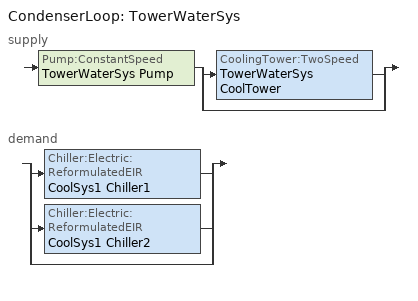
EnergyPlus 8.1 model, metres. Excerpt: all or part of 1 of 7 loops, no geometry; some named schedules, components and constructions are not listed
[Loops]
CondenserLoop 'TowerWaterSys'
 supply: Pump:ConstantSpeed 'TowerWaterSys Pump' > split
  | CoolingTower:TwoSpeed 'TowerWaterSys CoolTower'
  | bypass
 demand: split
  | Chiller:Electric:ReformulatedEIR 'CoolSys1 Chiller1'
  | Chiller:Electric:ReformulatedEIR 'CoolSys1 Chiller2'
  | bypass
[SurfaceProperty:SolarIncidentInside]
Name | Surface | Construction | Inside Surface Incident Sun Solar Radiation Schedule
NCore_Top_ZN6_IntWallN_SolarIncident_IntShd | NCore_Top_ZN6_IntWallN | int_wall_IntShd | NCore_IntWallN_SolRadSched_IntShd
NCore_Top_ZN6_IntWallE_SolarIncident_IntShd | NCore_Top_ZN6_IntWallE | int_wall_IntShd | NCore_IntWallE_SolRadSched_IntShd
NCore_Top_ZN6_IntWallS_SolarIncident_IntShd | NCore_Top_ZN6_IntWallS | int_wall_IntShd | NCore_IntWallS_SolRadSched_IntShd
NCore_Top_ZN6_IntWallW_SolarIncident_IntShd | NCore_Top_ZN6_IntWallW | int_wall_IntShd | NCore_IntWallW_SolRadSched_IntShd
NExt_Top_ZN5_ceiling_SolarIncident_IntShd | NExt_Top_ZN5_ceiling | DropCeiling_IntShd | NExt_Ceiling_SolRadSched_IntShd
NExt_Top_ZN5_IntWallW_SolarIncident_IntShd | NExt_Top_ZN5_IntWallW | int_wall_IntShd | NExt_IntWallW_SolRadSched_IntShd
NExt_Top_ZN5_IntWallE_SolarIncident_IntShd | NExt_Top_ZN5_IntWallE | int_wall_IntShd | NExt_IntWallE_SolRadSched_IntShd
NExt_Top_ZN5_IntWallS_SolarIncident_IntShd | NExt_Top_ZN5_IntWallS | int_wall_IntShd | NExt_IntWallS_SolRadSched_IntShd
NExt_Top_ZN5_floor_SolarIncident_IntShd | NExt_Top_ZN5_floor | int_slab_floor_IntShd | NExt_Floor_SolRadSched_IntShd
NExt_Top_ZN5_wall_SolarIncident_IntShd | NExt_Top_ZN5_wall | T24NRWallMetalFrame_IntShd | NExt_Wall_SolRadSched_IntShd
SCore_Top_ZN3_floor_SolarIncident_IntShd | SCore_Top_ZN3_floor | int_slab_floor_IntShd | SCore_Floor_SolRadSched_IntShd
SCore_Top_ZN3_ceiling_SolarIncident_IntShd | SCore_Top_ZN3_ceiling | DropCeiling_IntShd | SCore_Ceiling_SolRadSched_IntShd
SCore_Top_ZN3_IntWallS_SolarIncident_IntShd | SCore_Top_ZN3_IntWallS | int_wall_IntShd | SCore_IntWallS_SolRadSched_IntShd
SCore_Top_ZN3_IntWallW_SolarIncident_IntShd | SCore_Top_ZN3_IntWallW | int_wall_IntShd | SCore_IntWallW_SolRadSched_IntShd
SCore_Top_ZN3_IntWallN_SolarIncident_IntShd | SCore_Top_ZN3_IntWallN | int_wall_IntShd | SCore_IntWallN_SolRadSched_IntShd
SCore_Top_ZN3_IntWallE_SolarIncident_IntShd | SCore_Top_ZN3_IntWallE | int_wall_IntShd | SCore_IntWallE_SolRadSched_IntShd
SExt_Top_ZN3_ceiling_SolarIncident_IntShd | SExt_Top_ZN3_ceiling | DropCeiling_IntShd | SExt_Ceiling_SolRadSched_IntShd
SExt_Top_ZN3_IntWallE_SolarIncident_IntShd | SExt_Top_ZN3_IntWallE | int_wall_IntShd | SExt_IntWallE_SolRadSched_IntShd
SExt_Top_ZN3_IntWallW_SolarIncident_IntShd | SExt_Top_ZN3_IntWallW | int_wall_IntShd | SExt_IntWallW_SolRadSched_IntShd
SExt_Top_ZN3_IntWallN_SolarIncident_IntShd | SExt_Top_ZN3_IntWallN | int_wall_IntShd | SExt_IntWallN_SolRadSched_IntShd
SExt_Top_ZN3_floor_SolarIncident_IntShd | SExt_Top_ZN3_floor | int_slab_floor_IntShd | SExt_floor_SolRadSched_IntShd
SExt_Top_ZN3_wall_SolarIncident_IntShd | SExt_Top_ZN3_wall | T24NRWallMetalFrame_IntShd | SExt_Wall_SolRadSched_IntShd
SCore_Top_ZN6_floor_SolarIncident_IntShd | SCore_Top_ZN6_floor | int_slab_floor_IntShd | SCore_Floor_SolRadSched_IntShd
SCore_Top_ZN6_ceiling_SolarIncident_IntShd | SCore_Top_ZN6_ceiling | DropCeiling_IntShd | SCore_Ceiling_SolRadSched_IntShd
SCore_Top_ZN6_IntWallS_SolarIncident_IntShd | SCore_Top_ZN6_IntWallS | int_wall_IntShd | SCore_IntWallS_SolRadSched_IntShd
SCore_Top_ZN6_IntWallW_SolarIncident_IntShd | SCore_Top_ZN6_IntWallW | int_wall_IntShd | SCore_IntWallW_SolRadSched_IntShd
SCore_Top_ZN6_IntWallN_SolarIncident_IntShd | SCore_Top_ZN6_IntWallN | int_wall_IntShd | SCore_IntWallN_SolRadSched_IntShd
SCore_Top_ZN6_IntWallE_SolarIncident_IntShd | SCore_Top_ZN6_IntWallE | int_wall_IntShd | SCore_IntWallE_SolRadSched_IntShd
EExt_Top_ZN4_ceiling_SolarIncident_IntShd | EExt_Top_ZN4_ceiling | DropCeiling_IntShd | EExt_Ceiling_SolRadSched_IntShd
EExt_Top_ZN4_IntWallN_SolarIncident_IntShd | EExt_Top_ZN4_IntWallN | int_wall_IntShd | EExt_IntWallN_SolRadSched_IntShd
EExt_Top_ZN4_IntWallS_SolarIncident_IntShd | EExt_Top_ZN4_IntWallS | int_wall_IntShd | EExt_IntWallS_SolRadSched_IntShd
EExt_Top_ZN4_IntWallW_SolarIncident_IntShd | EExt_Top_ZN4_IntWallW | int_wall_IntShd | EExt_IntWallW_SolRadSched_IntShd
EExt_Top_ZN4_floor_SolarIncident_IntShd | EExt_Top_ZN4_floor | int_slab_floor_IntShd | EExt_Floor_SolRadSched_IntShd
EExt_Top_ZN4_wall_SolarIncident_IntShd | EExt_Top_ZN4_wall | T24NRWallMetalFrame_IntShd | EExt_Wall_SolRadSched_IntShd
NExt_Top_ZN1_ceiling_SolarIncident_IntShd | NExt_Top_ZN1_ceiling | DropCeiling_IntShd | NExt_Ceiling_SolRadSched_IntShd
NExt_Top_ZN1_IntWallW_SolarIncident_IntShd | NExt_Top_ZN1_IntWallW | int_wall_IntShd | NExt_IntWallW_SolRadSched_IntShd
NExt_Top_ZN1_IntWallE_SolarIncident_IntShd | NExt_Top_ZN1_IntWallE | int_wall_IntShd | NExt_IntWallE_SolRadSched_IntShd
NExt_Top_ZN1_IntWallS_SolarIncident_IntShd | NExt_Top_ZN1_IntWallS | int_wall_IntShd | NExt_IntWallS_SolRadSched_IntShd
NExt_Top_ZN1_floor_SolarIncident_IntShd | NExt_Top_ZN1_floor | int_slab_floor_IntShd | NExt_Floor_SolRadSched_IntShd
NExt_Top_ZN1_wall_SolarIncident_IntShd | NExt_Top_ZN1_wall | T24NRWallMetalFrame_IntShd | NExt_Wall_SolRadSched_IntShd
EExt_Top_ZN3_ceiling_SolarIncident_IntShd | EExt_Top_ZN3_ceiling | DropCeiling_IntShd | EExt_Ceiling_SolRadSched_IntShd
EExt_Top_ZN3_IntWallN_SolarIncident_IntShd | EExt_Top_ZN3_IntWallN | int_wall_IntShd | EExt_IntWallN_SolRadSched_IntShd
EExt_Top_ZN3_IntWallS_SolarIncident_IntShd | EExt_Top_ZN3_IntWallS | int_wall_IntShd | EExt_IntWallS_SolRadSched_IntShd
EExt_Top_ZN3_IntWallW_SolarIncident_IntShd | EExt_Top_ZN3_IntWallW | int_wall_IntShd | EExt_IntWallW_SolRadSched_IntShd
EExt_Top_ZN3_floor_SolarIncident_IntShd | EExt_Top_ZN3_floor | int_slab_floor_IntShd | EExt_Floor_SolRadSched_IntShd
EExt_Top_ZN3_wall_SolarIncident_IntShd | EExt_Top_ZN3_wall | T24NRWallMetalFrame_IntShd | EExt_Wall_SolRadSched_IntShd
NExt_Top_ZN6_ceiling_SolarIncident_IntShd | NExt_Top_ZN6_ceiling | DropCeiling_IntShd | NExt_Ceiling_SolRadSched_IntShd
NExt_Top_ZN6_IntWallW_SolarIncident_IntShd | NExt_Top_ZN6_IntWallW | int_wall_IntShd | NExt_IntWallW_SolRadSched_IntShd
NExt_Top_ZN6_IntWallE_SolarIncident_IntShd | NExt_Top_ZN6_IntWallE | int_wall_IntShd | NExt_IntWallE_SolRadSched_IntShd
NExt_Top_ZN6_IntWallS_SolarIncident_IntShd | NExt_Top_ZN6_IntWallS | int_wall_IntShd | NExt_IntWallS_SolRadSched_IntShd
NExt_Top_ZN6_floor_SolarIncident_IntShd | NExt_Top_ZN6_floor | int_slab_floor_IntShd | NExt_Floor_SolRadSched_IntShd
NExt_Top_ZN6_wall_SolarIncident_IntShd | NExt_Top_ZN6_wall | T24NRWallMetalFrame_IntShd | NExt_Wall_SolRadSched_IntShd
WExt_Top_ZN1_ceiling_SolarIncident_IntShd | WExt_Top_ZN1_ceiling | DropCeiling_IntShd | WExt_Ceiling_SolRadSched_IntShd
WExt_Top_ZN1_IntWallS_SolarIncident_IntShd | WExt_Top_ZN1_IntWallS | int_wall_IntShd | WExt_IntWallS_SolRadSched_IntShd
WExt_Top_ZN1_IntWallN_SolarIncident_IntShd | WExt_Top_ZN1_IntWallN | int_wall_IntShd | WExt_IntWallN_SolRadSched_IntShd
WExt_Top_ZN1_IntWallE_SolarIncident_IntShd | WExt_Top_ZN1_IntWallE | int_wall_IntShd | WExt_IntWallE_SolRadSched_IntShd
WExt_Top_ZN1_floor_SolarIncident_IntShd | WExt_Top_ZN1_floor | int_slab_floor_IntShd | WExt_Floor_SolRadSched_IntShd
WExt_Top_ZN1_wall_SolarIncident_IntShd | WExt_Top_ZN1_wall | T24NRWallMetalFrame_IntShd | WExt_Wall_SolRadSched_IntShd
[ComplexFenestrationProperty:SolarAbsorbedLayers] Construction=CFS_Glz_815
Name | Fenestration Surface | Layer 1 Solar Radiation Absorbed Schedule | Layer 2 Solar Radiation Absorbed Schedule | Layer 3 Solar Radiation Absorbed Schedule | Layer 4 Solar Radiation Absorbed Schedule
SExt_Bot_ZN3_Win3_SolarAbsorbed_IntShd | SExt_Bot_ZN3_Win3 | SExt_G1_SolRadSched_IntShd | SExt_Shad_SolRadSched_IntShd | SExt_G2_SolRadSched_IntShd | SExt_IntShad_SolRadSched_IntShd
SExt_Bot_ZN3_Win4_SolarAbsorbed_IntShd | SExt_Bot_ZN3_Win4 | SExt_G1_SolRadSched_IntShd | SExt_Shad_SolRadSched_IntShd | SExt_G2_SolRadSched_IntShd | SExt_IntShad_SolRadSched_IntShd
SExt_Bot_ZN4_Win1_SolarAbsorbed_IntShd | SExt_Bot_ZN4_Win1 | SExt_G1_SolRadSched_IntShd | SExt_Shad_SolRadSched_IntShd | SExt_G2_SolRadSched_IntShd | SExt_IntShad_SolRadSched_IntShd
SExt_Bot_ZN4_Win2_SolarAbsorbed_IntShd | SExt_Bot_ZN4_Win2 | SExt_G1_SolRadSched_IntShd | SExt_Shad_SolRadSched_IntShd | SExt_G2_SolRadSched_IntShd | SExt_IntShad_SolRadSched_IntShd
SExt_Bot_ZN4_Win3_SolarAbsorbed_IntShd | SExt_Bot_ZN4_Win3 | SExt_G1_SolRadSched_IntShd | SExt_Shad_SolRadSched_IntShd | SExt_G2_SolRadSched_IntShd | SExt_IntShad_SolRadSched_IntShd
SExt_Bot_ZN4_Win4_SolarAbsorbed_IntShd | SExt_Bot_ZN4_Win4 | SExt_G1_SolRadSched_IntShd | SExt_Shad_SolRadSched_IntShd | SExt_G2_SolRadSched_IntShd | SExt_IntShad_SolRadSched_IntShd
SExt_Bot_ZN5_Win1_SolarAbsorbed_IntShd | SExt_Bot_ZN5_Win1 | SExt_G1_SolRadSched_IntShd | SExt_Shad_SolRadSched_IntShd | SExt_G2_SolRadSched_IntShd | SExt_IntShad_SolRadSched_IntShd
SExt_Bot_ZN5_Win2_SolarAbsorbed_IntShd | SExt_Bot_ZN5_Win2 | SExt_G1_SolRadSched_IntShd | SExt_Shad_SolRadSched_IntShd | SExt_G2_SolRadSched_IntShd | SExt_IntShad_SolRadSched_IntShd
SExt_Bot_ZN5_Win3_SolarAbsorbed_IntShd | SExt_Bot_ZN5_Win3 | SExt_G1_SolRadSched_IntShd | SExt_Shad_SolRadSched_IntShd | SExt_G2_SolRadSched_IntShd | SExt_IntShad_SolRadSched_IntShd
SExt_Bot_ZN5_Win4_SolarAbsorbed_IntShd | SExt_Bot_ZN5_Win4 | SExt_G1_SolRadSched_IntShd | SExt_Shad_SolRadSched_IntShd | SExt_G2_SolRadSched_IntShd | SExt_IntShad_SolRadSched_IntShd
SExt_Bot_ZN6_Win1_SolarAbsorbed_IntShd | SExt_Bot_ZN6_Win1 | SExt_G1_SolRadSched_IntShd | SExt_Shad_SolRadSched_IntShd | SExt_G2_SolRadSched_IntShd | SExt_IntShad_SolRadSched_IntShd
SExt_Bot_ZN6_Win2_SolarAbsorbed_IntShd | SExt_Bot_ZN6_Win2 | SExt_G1_SolRadSched_IntShd | SExt_Shad_SolRadSched_IntShd | SExt_G2_SolRadSched_IntShd | SExt_IntShad_SolRadSched_IntShd
SExt_Bot_ZN6_Win3_SolarAbsorbed_IntShd | SExt_Bot_ZN6_Win3 | SExt_G1_SolRadSched_IntShd | SExt_Shad_SolRadSched_IntShd | SExt_G2_SolRadSched_IntShd | SExt_IntShad_SolRadSched_IntShd
SExt_Bot_ZN6_Win4_SolarAbsorbed_IntShd | SExt_Bot_ZN6_Win4 | SExt_G1_SolRadSched_IntShd | SExt_Shad_SolRadSched_IntShd | SExt_G2_SolRadSched_IntShd | SExt_IntShad_SolRadSched_IntShd
EExt_Bot_ZN1_win1_SolarAbsorbed_IntShd | EExt_Bot_ZN1_win1 | EExt_G1_SolRadSched_IntShd | EExt_Shad_SolRadSched_IntShd | EExt_G2_SolRadSched_IntShd | EExt_IntShad_SolRadSched_IntShd
EExt_Bot_ZN1_win2_SolarAbsorbed_IntShd | EExt_Bot_ZN1_win2 | EExt_G1_SolRadSched_IntShd | EExt_Shad_SolRadSched_IntShd | EExt_G2_SolRadSched_IntShd | EExt_IntShad_SolRadSched_IntShd
EExt_Bot_ZN1_win3_SolarAbsorbed_IntShd | EExt_Bot_ZN1_win3 | EExt_G1_SolRadSched_IntShd | EExt_Shad_SolRadSched_IntShd | EExt_G2_SolRadSched_IntShd | EExt_IntShad_SolRadSched_IntShd
EExt_Bot_ZN1_win4_SolarAbsorbed_IntShd | EExt_Bot_ZN1_win4 | EExt_G1_SolRadSched_IntShd | EExt_Shad_SolRadSched_IntShd | EExt_G2_SolRadSched_IntShd | EExt_IntShad_SolRadSched_IntShd
EExt_Bot_ZN2_win1_SolarAbsorbed_IntShd | EExt_Bot_ZN2_win1 | EExt_G1_SolRadSched_IntShd | EExt_Shad_SolRadSched_IntShd | EExt_G2_SolRadSched_IntShd | EExt_IntShad_SolRadSched_IntShd
EExt_Bot_ZN2_win2_SolarAbsorbed_IntShd | EExt_Bot_ZN2_win2 | EExt_G1_SolRadSched_IntShd | EExt_Shad_SolRadSched_IntShd | EExt_G2_SolRadSched_IntShd | EExt_IntShad_SolRadSched_IntShd
EExt_Bot_ZN2_win3_SolarAbsorbed_IntShd | EExt_Bot_ZN2_win3 | EExt_G1_SolRadSched_IntShd | EExt_Shad_SolRadSched_IntShd | EExt_G2_SolRadSched_IntShd | EExt_IntShad_SolRadSched_IntShd
EExt_Bot_ZN2_win4_SolarAbsorbed_IntShd | EExt_Bot_ZN2_win4 | EExt_G1_SolRadSched_IntShd | EExt_Shad_SolRadSched_IntShd | EExt_G2_SolRadSched_IntShd | EExt_IntShad_SolRadSched_IntShd
EExt_Bot_ZN3_win1_SolarAbsorbed_IntShd | EExt_Bot_ZN3_win1 | EExt_G1_SolRadSched_IntShd | EExt_Shad_SolRadSched_IntShd | EExt_G2_SolRadSched_IntShd | EExt_IntShad_SolRadSched_IntShd
EExt_Bot_ZN3_win2_SolarAbsorbed_IntShd | EExt_Bot_ZN3_win2 | EExt_G1_SolRadSched_IntShd | EExt_Shad_SolRadSched_IntShd | EExt_G2_SolRadSched_IntShd | EExt_IntShad_SolRadSched_IntShd
EExt_Bot_ZN3_win3_SolarAbsorbed_IntShd | EExt_Bot_ZN3_win3 | EExt_G1_SolRadSched_IntShd | EExt_Shad_SolRadSched_IntShd | EExt_G2_SolRadSched_IntShd | EExt_IntShad_SolRadSched_IntShd
EExt_Bot_ZN3_win4_SolarAbsorbed_IntShd | EExt_Bot_ZN3_win4 | EExt_G1_SolRadSched_IntShd | EExt_Shad_SolRadSched_IntShd | EExt_G2_SolRadSched_IntShd | EExt_IntShad_SolRadSched_IntShd
EExt_Bot_ZN4_win1_SolarAbsorbed_IntShd | EExt_Bot_ZN4_win1 | EExt_G1_SolRadSched_IntShd | EExt_Shad_SolRadSched_IntShd | EExt_G2_SolRadSched_IntShd | EExt_IntShad_SolRadSched_IntShd
EExt_Bot_ZN4_win2_SolarAbsorbed_IntShd | EExt_Bot_ZN4_win2 | EExt_G1_SolRadSched_IntShd | EExt_Shad_SolRadSched_IntShd | EExt_G2_SolRadSched_IntShd | EExt_IntShad_SolRadSched_IntShd
EExt_Bot_ZN4_win3_SolarAbsorbed_IntShd | EExt_Bot_ZN4_win3 | EExt_G1_SolRadSched_IntShd | EExt_Shad_SolRadSched_IntShd | EExt_G2_SolRadSched_IntShd | EExt_IntShad_SolRadSched_IntShd
EExt_Bot_ZN4_win4_SolarAbsorbed_IntShd | EExt_Bot_ZN4_win4 | EExt_G1_SolRadSched_IntShd | EExt_Shad_SolRadSched_IntShd | EExt_G2_SolRadSched_IntShd | EExt_IntShad_SolRadSched_IntShd
NExt_Bot_ZN6_win4_SolarAbsorbed_IntShd | NExt_Bot_ZN6_win4 | NExt_G1_SolRadSched_IntShd | NExt_Shad_SolRadSched_IntShd | NExt_G2_SolRadSched_IntShd | NExt_IntShad_SolRadSched_IntShd
NExt_Bot_ZN6_win3_SolarAbsorbed_IntShd | NExt_Bot_ZN6_win3 | NExt_G1_SolRadSched_IntShd | NExt_Shad_SolRadSched_IntShd | NExt_G2_SolRadSched_IntShd | NExt_IntShad_SolRadSched_IntShd
NExt_Bot_ZN6_win2_SolarAbsorbed_IntShd | NExt_Bot_ZN6_win2 | NExt_G1_SolRadSched_IntShd | NExt_Shad_SolRadSched_IntShd | NExt_G2_SolRadSched_IntShd | NExt_IntShad_SolRadSched_IntShd
NExt_Bot_ZN6_win1_SolarAbsorbed_IntShd | NExt_Bot_ZN6_win1 | NExt_G1_SolRadSched_IntShd | NExt_Shad_SolRadSched_IntShd | NExt_G2_SolRadSched_IntShd | NExt_IntShad_SolRadSched_IntShd
NExt_Bot_ZN5_win4_SolarAbsorbed_IntShd | NExt_Bot_ZN5_win4 | NExt_G1_SolRadSched_IntShd | NExt_Shad_SolRadSched_IntShd | NExt_G2_SolRadSched_IntShd | NExt_IntShad_SolRadSched_IntShd
NExt_Bot_ZN5_win3_SolarAbsorbed_IntShd | NExt_Bot_ZN5_win3 | NExt_G1_SolRadSched_IntShd | NExt_Shad_SolRadSched_IntShd | NExt_G2_SolRadSched_IntShd | NExt_IntShad_SolRadSched_IntShd
NExt_Bot_ZN5_win2_SolarAbsorbed_IntShd | NExt_Bot_ZN5_win2 | NExt_G1_SolRadSched_IntShd | NExt_Shad_SolRadSched_IntShd | NExt_G2_SolRadSched_IntShd | NExt_IntShad_SolRadSched_IntShd
NExt_Bot_ZN5_win1_SolarAbsorbed_IntShd | NExt_Bot_ZN5_win1 | NExt_G1_SolRadSched_IntShd | NExt_Shad_SolRadSched_IntShd | NExt_G2_SolRadSched_IntShd | NExt_IntShad_SolRadSched_IntShd
NExt_Bot_ZN4_win4_SolarAbsorbed_IntShd | NExt_Bot_ZN4_win4 | NExt_G1_SolRadSched_IntShd | NExt_Shad_SolRadSched_IntShd | NExt_G2_SolRadSched_IntShd | NExt_IntShad_SolRadSched_IntShd
NExt_Bot_ZN4_win3_SolarAbsorbed_IntShd | NExt_Bot_ZN4_win3 | NExt_G1_SolRadSched_IntShd | NExt_Shad_SolRadSched_IntShd | NExt_G2_SolRadSched_IntShd | NExt_IntShad_SolRadSched_IntShd
NExt_Bot_ZN4_win2_SolarAbsorbed_IntShd | NExt_Bot_ZN4_win2 | NExt_G1_SolRadSched_IntShd | NExt_Shad_SolRadSched_IntShd | NExt_G2_SolRadSched_IntShd | NExt_IntShad_SolRadSched_IntShd
NExt_Bot_ZN4_win1_SolarAbsorbed_IntShd | NExt_Bot_ZN4_win1 | NExt_G1_SolRadSched_IntShd | NExt_Shad_SolRadSched_IntShd | NExt_G2_SolRadSched_IntShd | NExt_IntShad_SolRadSched_IntShd
NExt_Bot_ZN3_win4_SolarAbsorbed_IntShd | NExt_Bot_ZN3_win4 | NExt_G1_SolRadSched_IntShd | NExt_Shad_SolRadSched_IntShd | NExt_G2_SolRadSched_IntShd | NExt_IntShad_SolRadSched_IntShd
NExt_Bot_ZN3_win3_SolarAbsorbed_IntShd | NExt_Bot_ZN3_win3 | NExt_G1_SolRadSched_IntShd | NExt_Shad_SolRadSched_IntShd | NExt_G2_SolRadSched_IntShd | NExt_IntShad_SolRadSched_IntShd
NExt_Bot_ZN3_win2_SolarAbsorbed_IntShd | NExt_Bot_ZN3_win2 | NExt_G1_SolRadSched_IntShd | NExt_Shad_SolRadSched_IntShd | NExt_G2_SolRadSched_IntShd | NExt_IntShad_SolRadSched_IntShd
NExt_Bot_ZN3_win1_SolarAbsorbed_IntShd | NExt_Bot_ZN3_win1 | NExt_G1_SolRadSched_IntShd | NExt_Shad_SolRadSched_IntShd | NExt_G2_SolRadSched_IntShd | NExt_IntShad_SolRadSched_IntShd
NExt_Bot_ZN2_win4_SolarAbsorbed_IntShd | NExt_Bot_ZN2_win4 | NExt_G1_SolRadSched_IntShd | NExt_Shad_SolRadSched_IntShd | NExt_G2_SolRadSched_IntShd | NExt_IntShad_SolRadSched_IntShd
NExt_Bot_ZN2_win3_SolarAbsorbed_IntShd | NExt_Bot_ZN2_win3 | NExt_G1_SolRadSched_IntShd | NExt_Shad_SolRadSched_IntShd | NExt_G2_SolRadSched_IntShd | NExt_IntShad_SolRadSched_IntShd
NExt_Bot_ZN2_win2_SolarAbsorbed_IntShd | NExt_Bot_ZN2_win2 | NExt_G1_SolRadSched_IntShd | NExt_Shad_SolRadSched_IntShd | NExt_G2_SolRadSched_IntShd | NExt_IntShad_SolRadSched_IntShd
NExt_Bot_ZN2_win1_SolarAbsorbed_IntShd | NExt_Bot_ZN2_win1 | NExt_G1_SolRadSched_IntShd | NExt_Shad_SolRadSched_IntShd | NExt_G2_SolRadSched_IntShd | NExt_IntShad_SolRadSched_IntShd
NExt_Bot_ZN1_win4_SolarAbsorbed_IntShd | NExt_Bot_ZN1_win4 | NExt_G1_SolRadSched_IntShd | NExt_Shad_SolRadSched_IntShd | NExt_G2_SolRadSched_IntShd | NExt_IntShad_SolRadSched_IntShd
NExt_Bot_ZN1_win3_SolarAbsorbed_IntShd | NExt_Bot_ZN1_win3 | NExt_G1_SolRadSched_IntShd | NExt_Shad_SolRadSched_IntShd | NExt_G2_SolRadSched_IntShd | NExt_IntShad_SolRadSched_IntShd
NExt_Bot_ZN1_win2_SolarAbsorbed_IntShd | NExt_Bot_ZN1_win2 | NExt_G1_SolRadSched_IntShd | NExt_Shad_SolRadSched_IntShd | NExt_G2_SolRadSched_IntShd | NExt_IntShad_SolRadSched_IntShd
NExt_Bot_ZN1_win1_SolarAbsorbed_IntShd | NExt_Bot_ZN1_win1 | NExt_G1_SolRadSched_IntShd | NExt_Shad_SolRadSched_IntShd | NExt_G2_SolRadSched_IntShd | NExt_IntShad_SolRadSched_IntShd
WExt_Bot_ZN4_win4_SolarAbsorbed_IntShd | WExt_Bot_ZN4_win4 | WExt_G1_SolRadSched_IntShd | WExt_Shad_SolRadSched_IntShd | WExt_G2_SolRadSched_IntShd | WExt_IntShad_SolRadSched_IntShd
WExt_Bot_ZN4_win3_SolarAbsorbed_IntShd | WExt_Bot_ZN4_win3 | WExt_G1_SolRadSched_IntShd | WExt_Shad_SolRadSched_IntShd | WExt_G2_SolRadSched_IntShd | WExt_IntShad_SolRadSched_IntShd
WExt_Bot_ZN4_win2_SolarAbsorbed_IntShd | WExt_Bot_ZN4_win2 | WExt_G1_SolRadSched_IntShd | WExt_Shad_SolRadSched_IntShd | WExt_G2_SolRadSched_IntShd | WExt_IntShad_SolRadSched_IntShd
WExt_Bot_ZN4_win1_SolarAbsorbed_IntShd | WExt_Bot_ZN4_win1 | WExt_G1_SolRadSched_IntShd | WExt_Shad_SolRadSched_IntShd | WExt_G2_SolRadSched_IntShd | WExt_IntShad_SolRadSched_IntShd
WExt_Bot_ZN3_win4_SolarAbsorbed_IntShd | WExt_Bot_ZN3_win4 | WExt_G1_SolRadSched_IntShd | WExt_Shad_SolRadSched_IntShd | WExt_G2_SolRadSched_IntShd | WExt_IntShad_SolRadSched_IntShd
WExt_Bot_ZN3_win3_SolarAbsorbed_IntShd | WExt_Bot_ZN3_win3 | WExt_G1_SolRadSched_IntShd | WExt_Shad_SolRadSched_IntShd | WExt_G2_SolRadSched_IntShd | WExt_IntShad_SolRadSched_IntShd
WExt_Bot_ZN3_win2_SolarAbsorbed_IntShd | WExt_Bot_ZN3_win2 | WExt_G1_SolRadSched_IntShd | WExt_Shad_SolRadSched_IntShd | WExt_G2_SolRadSched_IntShd | WExt_IntShad_SolRadSched_IntShd
WExt_Bot_ZN3_win1_SolarAbsorbed_IntShd | WExt_Bot_ZN3_win1 | WExt_G1_SolRadSched_IntShd | WExt_Shad_SolRadSched_IntShd | WExt_G2_SolRadSched_IntShd | WExt_IntShad_SolRadSched_IntShd
WExt_Bot_ZN2_win4_SolarAbsorbed_IntShd | WExt_Bot_ZN2_win4 | WExt_G1_SolRadSched_IntShd | WExt_Shad_SolRadSched_IntShd | WExt_G2_SolRadSched_IntShd | WExt_IntShad_SolRadSched_IntShd
WExt_Bot_ZN2_win3_SolarAbsorbed_IntShd | WExt_Bot_ZN2_win3 | WExt_G1_SolRadSched_IntShd | WExt_Shad_SolRadSched_IntShd | WExt_G2_SolRadSched_IntShd | WExt_IntShad_SolRadSched_IntShd
WExt_Bot_ZN2_win2_SolarAbsorbed_IntShd | WExt_Bot_ZN2_win2 | WExt_G1_SolRadSched_IntShd | WExt_Shad_SolRadSched_IntShd | WExt_G2_SolRadSched_IntShd | WExt_IntShad_SolRadSched_IntShd
WExt_Bot_ZN2_win1_SolarAbsorbed_IntShd | WExt_Bot_ZN2_win1 | WExt_G1_SolRadSched_IntShd | WExt_Shad_SolRadSched_IntShd | WExt_G2_SolRadSched_IntShd | WExt_IntShad_SolRadSched_IntShd
WExt_Bot_ZN1_win4_SolarAbsorbed_IntShd | WExt_Bot_ZN1_win4 | WExt_G1_SolRadSched_IntShd | WExt_Shad_SolRadSched_IntShd | WExt_G2_SolRadSched_IntShd | WExt_IntShad_SolRadSched_IntShd
WExt_Bot_ZN1_win3_SolarAbsorbed_IntShd | WExt_Bot_ZN1_win3 | WExt_G1_SolRadSched_IntShd | WExt_Shad_SolRadSched_IntShd | WExt_G2_SolRadSched_IntShd | WExt_IntShad_SolRadSched_IntShd
WExt_Bot_ZN1_win2_SolarAbsorbed_IntShd | WExt_Bot_ZN1_win2 | WExt_G1_SolRadSched_IntShd | WExt_Shad_SolRadSched_IntShd | WExt_G2_SolRadSched_IntShd | WExt_IntShad_SolRadSched_IntShd
WExt_Bot_ZN1_win1_SolarAbsorbed_IntShd | WExt_Bot_ZN1_win1 | WExt_G1_SolRadSched_IntShd | WExt_Shad_SolRadSched_IntShd | WExt_G2_SolRadSched_IntShd | WExt_IntShad_SolRadSched_IntShd
SExt_Top_ZN1_Win1_SolarAbsorbed_IntShd | SExt_Top_ZN1_Win1 | SExt_G1_SolRadSched_IntShd | SExt_Shad_SolRadSched_IntShd | SExt_G2_SolRadSched_IntShd | SExt_IntShad_SolRadSched_IntShd
SExt_Top_ZN1_Win2_SolarAbsorbed_IntShd | SExt_Top_ZN1_Win2 | SExt_G1_SolRadSched_IntShd | SExt_Shad_SolRadSched_IntShd | SExt_G2_SolRadSched_IntShd | SExt_IntShad_SolRadSched_IntShd
SExt_Top_ZN1_Win3_SolarAbsorbed_IntShd | SExt_Top_ZN1_Win3 | SExt_G1_SolRadSched_IntShd | SExt_Shad_SolRadSched_IntShd | SExt_G2_SolRadSched_IntShd | SExt_IntShad_SolRadSched_IntShd
SExt_Top_ZN1_Win4_SolarAbsorbed_IntShd | SExt_Top_ZN1_Win4 | SExt_G1_SolRadSched_IntShd | SExt_Shad_SolRadSched_IntShd | SExt_G2_SolRadSched_IntShd | SExt_IntShad_SolRadSched_IntShd
SExt_Top_ZN2_Win1_SolarAbsorbed_IntShd | SExt_Top_ZN2_Win1 | SExt_G1_SolRadSched_IntShd | SExt_Shad_SolRadSched_IntShd | SExt_G2_SolRadSched_IntShd | SExt_IntShad_SolRadSched_IntShd
SExt_Top_ZN2_Win2_SolarAbsorbed_IntShd | SExt_Top_ZN2_Win2 | SExt_G1_SolRadSched_IntShd | SExt_Shad_SolRadSched_IntShd | SExt_G2_SolRadSched_IntShd | SExt_IntShad_SolRadSched_IntShd
SExt_Top_ZN2_Win3_SolarAbsorbed_IntShd | SExt_Top_ZN2_Win3 | SExt_G1_SolRadSched_IntShd | SExt_Shad_SolRadSched_IntShd | SExt_G2_SolRadSched_IntShd | SExt_IntShad_SolRadSched_IntShd
SExt_Top_ZN2_Win4_SolarAbsorbed_IntShd | SExt_Top_ZN2_Win4 | SExt_G1_SolRadSched_IntShd | SExt_Shad_SolRadSched_IntShd | SExt_G2_SolRadSched_IntShd | SExt_IntShad_SolRadSched_IntShd
SExt_Top_ZN3_Win1_SolarAbsorbed_IntShd | SExt_Top_ZN3_Win1 | SExt_G1_SolRadSched_IntShd | SExt_Shad_SolRadSched_IntShd | SExt_G2_SolRadSched_IntShd | SExt_IntShad_SolRadSched_IntShd
SExt_Top_ZN3_Win2_SolarAbsorbed_IntShd | SExt_Top_ZN3_Win2 | SExt_G1_SolRadSched_IntShd | SExt_Shad_SolRadSched_IntShd | SExt_G2_SolRadSched_IntShd | SExt_IntShad_SolRadSched_IntShd
SExt_Top_ZN3_Win3_SolarAbsorbed_IntShd | SExt_Top_ZN3_Win3 | SExt_G1_SolRadSched_IntShd | SExt_Shad_SolRadSched_IntShd | SExt_G2_SolRadSched_IntShd | SExt_IntShad_SolRadSched_IntShd
SExt_Top_ZN3_Win4_SolarAbsorbed_IntShd | SExt_Top_ZN3_Win4 | SExt_G1_SolRadSched_IntShd | SExt_Shad_SolRadSched_IntShd | SExt_G2_SolRadSched_IntShd | SExt_IntShad_SolRadSched_IntShd
SExt_Top_ZN4_Win1_SolarAbsorbed_IntShd | SExt_Top_ZN4_Win1 | SExt_G1_SolRadSched_IntShd | SExt_Shad_SolRadSched_IntShd | SExt_G2_SolRadSched_IntShd | SExt_IntShad_SolRadSched_IntShd
SExt_Top_ZN4_Win2_SolarAbsorbed_IntShd | SExt_Top_ZN4_Win2 | SExt_G1_SolRadSched_IntShd | SExt_Shad_SolRadSched_IntShd | SExt_G2_SolRadSched_IntShd | SExt_IntShad_SolRadSched_IntShd
SExt_Top_ZN4_Win3_SolarAbsorbed_IntShd | SExt_Top_ZN4_Win3 | SExt_G1_SolRadSched_IntShd | SExt_Shad_SolRadSched_IntShd | SExt_G2_SolRadSched_IntShd | SExt_IntShad_SolRadSched_IntShd
SExt_Top_ZN4_Win4_SolarAbsorbed_IntShd | SExt_Top_ZN4_Win4 | SExt_G1_SolRadSched_IntShd | SExt_Shad_SolRadSched_IntShd | SExt_G2_SolRadSched_IntShd | SExt_IntShad_SolRadSched_IntShd
SExt_Top_ZN5_Win1_SolarAbsorbed_IntShd | SExt_Top_ZN5_Win1 | SExt_G1_SolRadSched_IntShd | SExt_Shad_SolRadSched_IntShd | SExt_G2_SolRadSched_IntShd | SExt_IntShad_SolRadSched_IntShd
SExt_Top_ZN5_Win2_SolarAbsorbed_IntShd | SExt_Top_ZN5_Win2 | SExt_G1_SolRadSched_IntShd | SExt_Shad_SolRadSched_IntShd | SExt_G2_SolRadSched_IntShd | SExt_IntShad_SolRadSched_IntShd
SExt_Top_ZN5_Win3_SolarAbsorbed_IntShd | SExt_Top_ZN5_Win3 | SExt_G1_SolRadSched_IntShd | SExt_Shad_SolRadSched_IntShd | SExt_G2_SolRadSched_IntShd | SExt_IntShad_SolRadSched_IntShd
SExt_Top_ZN5_Win4_SolarAbsorbed_IntShd | SExt_Top_ZN5_Win4 | SExt_G1_SolRadSched_IntShd | SExt_Shad_SolRadSched_IntShd | SExt_G2_SolRadSched_IntShd | SExt_IntShad_SolRadSched_IntShd
SExt_Top_ZN6_Win1_SolarAbsorbed_IntShd | SExt_Top_ZN6_Win1 | SExt_G1_SolRadSched_IntShd | SExt_Shad_SolRadSched_IntShd | SExt_G2_SolRadSched_IntShd | SExt_IntShad_SolRadSched_IntShd
SExt_Top_ZN6_Win2_SolarAbsorbed_IntShd | SExt_Top_ZN6_Win2 | SExt_G1_SolRadSched_IntShd | SExt_Shad_SolRadSched_IntShd | SExt_G2_SolRadSched_IntShd | SExt_IntShad_SolRadSched_IntShd
SExt_Top_ZN6_Win3_SolarAbsorbed_IntShd | SExt_Top_ZN6_Win3 | SExt_G1_SolRadSched_IntShd | SExt_Shad_SolRadSched_IntShd | SExt_G2_SolRadSched_IntShd | SExt_IntShad_SolRadSched_IntShd
SExt_Top_ZN6_Win4_SolarAbsorbed_IntShd | SExt_Top_ZN6_Win4 | SExt_G1_SolRadSched_IntShd | SExt_Shad_SolRadSched_IntShd | SExt_G2_SolRadSched_IntShd | SExt_IntShad_SolRadSched_IntShd
EExt_Top_ZN1_win1_SolarAbsorbed_IntShd | EExt_Top_ZN1_win1 | EExt_G1_SolRadSched_IntShd | EExt_Shad_SolRadSched_IntShd | EExt_G2_SolRadSched_IntShd | EExt_IntShad_SolRadSched_IntShd
EExt_Top_ZN1_win2_SolarAbsorbed_IntShd | EExt_Top_ZN1_win2 | EExt_G1_SolRadSched_IntShd | EExt_Shad_SolRadSched_IntShd | EExt_G2_SolRadSched_IntShd | EExt_IntShad_SolRadSched_IntShd
EExt_Top_ZN1_win3_SolarAbsorbed_IntShd | EExt_Top_ZN1_win3 | EExt_G1_SolRadSched_IntShd | EExt_Shad_SolRadSched_IntShd | EExt_G2_SolRadSched_IntShd | EExt_IntShad_SolRadSched_IntShd
EExt_Top_ZN1_win4_SolarAbsorbed_IntShd | EExt_Top_ZN1_win4 | EExt_G1_SolRadSched_IntShd | EExt_Shad_SolRadSched_IntShd | EExt_G2_SolRadSched_IntShd | EExt_IntShad_SolRadSched_IntShd
EExt_Top_ZN2_win1_SolarAbsorbed_IntShd | EExt_Top_ZN2_win1 | EExt_G1_SolRadSched_IntShd | EExt_Shad_SolRadSched_IntShd | EExt_G2_SolRadSched_IntShd | EExt_IntShad_SolRadSched_IntShd
EExt_Top_ZN2_win2_SolarAbsorbed_IntShd | EExt_Top_ZN2_win2 | EExt_G1_SolRadSched_IntShd | EExt_Shad_SolRadSched_IntShd | EExt_G2_SolRadSched_IntShd | EExt_IntShad_SolRadSched_IntShd
EExt_Top_ZN2_win3_SolarAbsorbed_IntShd | EExt_Top_ZN2_win3 | EExt_G1_SolRadSched_IntShd | EExt_Shad_SolRadSched_IntShd | EExt_G2_SolRadSched_IntShd | EExt_IntShad_SolRadSched_IntShd
EExt_Top_ZN2_win4_SolarAbsorbed_IntShd | EExt_Top_ZN2_win4 | EExt_G1_SolRadSched_IntShd | EExt_Shad_SolRadSched_IntShd | EExt_G2_SolRadSched_IntShd | EExt_IntShad_SolRadSched_IntShd
EExt_Top_ZN3_win1_SolarAbsorbed_IntShd | EExt_Top_ZN3_win1 | EExt_G1_SolRadSched_IntShd | EExt_Shad_SolRadSched_IntShd | EExt_G2_SolRadSched_IntShd | EExt_IntShad_SolRadSched_IntShd
EExt_Top_ZN3_win2_SolarAbsorbed_IntShd | EExt_Top_ZN3_win2 | EExt_G1_SolRadSched_IntShd | EExt_Shad_SolRadSched_IntShd | EExt_G2_SolRadSched_IntShd | EExt_IntShad_SolRadSched_IntShd
EExt_Top_ZN3_win3_SolarAbsorbed_IntShd | EExt_Top_ZN3_win3 | EExt_G1_SolRadSched_IntShd | EExt_Shad_SolRadSched_IntShd | EExt_G2_SolRadSched_IntShd | EExt_IntShad_SolRadSched_IntShd
EExt_Top_ZN3_win4_SolarAbsorbed_IntShd | EExt_Top_ZN3_win4 | EExt_G1_SolRadSched_IntShd | EExt_Shad_SolRadSched_IntShd | EExt_G2_SolRadSched_IntShd | EExt_IntShad_SolRadSched_IntShd
EExt_Top_ZN4_win1_SolarAbsorbed_IntShd | EExt_Top_ZN4_win1 | EExt_G1_SolRadSched_IntShd | EExt_Shad_SolRadSched_IntShd | EExt_G2_SolRadSched_IntShd | EExt_IntShad_SolRadSched_IntShd
EExt_Top_ZN4_win2_SolarAbsorbed_IntShd | EExt_Top_ZN4_win2 | EExt_G1_SolRadSched_IntShd | EExt_Shad_SolRadSched_IntShd | EExt_G2_SolRadSched_IntShd | EExt_IntShad_SolRadSched_IntShd
EExt_Top_ZN4_win3_SolarAbsorbed_IntShd | EExt_Top_ZN4_win3 | EExt_G1_SolRadSched_IntShd | EExt_Shad_SolRadSched_IntShd | EExt_G2_SolRadSched_IntShd | EExt_IntShad_SolRadSched_IntShd
EExt_Top_ZN4_win4_SolarAbsorbed_IntShd | EExt_Top_ZN4_win4 | EExt_G1_SolRadSched_IntShd | EExt_Shad_SolRadSched_IntShd | EExt_G2_SolRadSched_IntShd | EExt_IntShad_SolRadSched_IntShd
NExt_Top_ZN6_win4_SolarAbsorbed_IntShd | NExt_Top_ZN6_win4 | NExt_G1_SolRadSched_IntShd | NExt_Shad_SolRadSched_IntShd | NExt_G2_SolRadSched_IntShd | NExt_IntShad_SolRadSched_IntShd
NExt_Top_ZN6_win3_SolarAbsorbed_IntShd | NExt_Top_ZN6_win3 | NExt_G1_SolRadSched_IntShd | NExt_Shad_SolRadSched_IntShd | NExt_G2_SolRadSched_IntShd | NExt_IntShad_SolRadSched_IntShd
NExt_Top_ZN6_win2_SolarAbsorbed_IntShd | NExt_Top_ZN6_win2 | NExt_G1_SolRadSched_IntShd | NExt_Shad_SolRadSched_IntShd | NExt_G2_SolRadSched_IntShd | NExt_IntShad_SolRadSched_IntShd
NExt_Top_ZN6_win1_SolarAbsorbed_IntShd | NExt_Top_ZN6_win1 | NExt_G1_SolRadSched_IntShd | NExt_Shad_SolRadSched_IntShd | NExt_G2_SolRadSched_IntShd | NExt_IntShad_SolRadSched_IntShd
NExt_Top_ZN5_win4_SolarAbsorbed_IntShd | NExt_Top_ZN5_win4 | NExt_G1_SolRadSched_IntShd | NExt_Shad_SolRadSched_IntShd | NExt_G2_SolRadSched_IntShd | NExt_IntShad_SolRadSched_IntShd
NExt_Top_ZN5_win3_SolarAbsorbed_IntShd | NExt_Top_ZN5_win3 | NExt_G1_SolRadSched_IntShd | NExt_Shad_SolRadSched_IntShd | NExt_G2_SolRadSched_IntShd | NExt_IntShad_SolRadSched_IntShd
NExt_Top_ZN5_win2_SolarAbsorbed_IntShd | NExt_Top_ZN5_win2 | NExt_G1_SolRadSched_IntShd | NExt_Shad_SolRadSched_IntShd | NExt_G2_SolRadSched_IntShd | NExt_IntShad_SolRadSched_IntShd
NExt_Top_ZN5_win1_SolarAbsorbed_IntShd | NExt_Top_ZN5_win1 | NExt_G1_SolRadSched_IntShd | NExt_Shad_SolRadSched_IntShd | NExt_G2_SolRadSched_IntShd | NExt_IntShad_SolRadSched_IntShd
NExt_Top_ZN4_win4_SolarAbsorbed_IntShd | NExt_Top_ZN4_win4 | NExt_G1_SolRadSched_IntShd | NExt_Shad_SolRadSched_IntShd | NExt_G2_SolRadSched_IntShd | NExt_IntShad_SolRadSched_IntShd
NExt_Top_ZN4_win3_SolarAbsorbed_IntShd | NExt_Top_ZN4_win3 | NExt_G1_SolRadSched_IntShd | NExt_Shad_SolRadSched_IntShd | NExt_G2_SolRadSched_IntShd | NExt_IntShad_SolRadSched_IntShd
NExt_Top_ZN4_win2_SolarAbsorbed_IntShd | NExt_Top_ZN4_win2 | NExt_G1_SolRadSched_IntShd | NExt_Shad_SolRadSched_IntShd | NExt_G2_SolRadSched_IntShd | NExt_IntShad_SolRadSched_IntShd
NExt_Top_ZN4_win1_SolarAbsorbed_IntShd | NExt_Top_ZN4_win1 | NExt_G1_SolRadSched_IntShd | NExt_Shad_SolRadSched_IntShd | NExt_G2_SolRadSched_IntShd | NExt_IntShad_SolRadSched_IntShd
NExt_Top_ZN3_win4_SolarAbsorbed_IntShd | NExt_Top_ZN3_win4 | NExt_G1_SolRadSched_IntShd | NExt_Shad_SolRadSched_IntShd | NExt_G2_SolRadSched_IntShd | NExt_IntShad_SolRadSched_IntShd
NExt_Top_ZN3_win3_SolarAbsorbed_IntShd | NExt_Top_ZN3_win3 | NExt_G1_SolRadSched_IntShd | NExt_Shad_SolRadSched_IntShd | NExt_G2_SolRadSched_IntShd | NExt_IntShad_SolRadSched_IntShd
NExt_Top_ZN3_win2_SolarAbsorbed_IntShd | NExt_Top_ZN3_win2 | NExt_G1_SolRadSched_IntShd | NExt_Shad_SolRadSched_IntShd | NExt_G2_SolRadSched_IntShd | NExt_IntShad_SolRadSched_IntShd
NExt_Top_ZN3_win1_SolarAbsorbed_IntShd | NExt_Top_ZN3_win1 | NExt_G1_SolRadSched_IntShd | NExt_Shad_SolRadSched_IntShd | NExt_G2_SolRadSched_IntShd | NExt_IntShad_SolRadSched_IntShd
NExt_Top_ZN2_win4_SolarAbsorbed_IntShd | NExt_Top_ZN2_win4 | NExt_G1_SolRadSched_IntShd | NExt_Shad_SolRadSched_IntShd | NExt_G2_SolRadSched_IntShd | NExt_IntShad_SolRadSched_IntShd
NExt_Top_ZN2_win3_SolarAbsorbed_IntShd | NExt_Top_ZN2_win3 | NExt_G1_SolRadSched_IntShd | NExt_Shad_SolRadSched_IntShd | NExt_G2_SolRadSched_IntShd | NExt_IntShad_SolRadSched_IntShd
NExt_Top_ZN2_win2_SolarAbsorbed_IntShd | NExt_Top_ZN2_win2 | NExt_G1_SolRadSched_IntShd | NExt_Shad_SolRadSched_IntShd | NExt_G2_SolRadSched_IntShd | NExt_IntShad_SolRadSched_IntShd
NExt_Top_ZN2_win1_SolarAbsorbed_IntShd | NExt_Top_ZN2_win1 | NExt_G1_SolRadSched_IntShd | NExt_Shad_SolRadSched_IntShd | NExt_G2_SolRadSched_IntShd | NExt_IntShad_SolRadSched_IntShd
NExt_Top_ZN1_win4_SolarAbsorbed_IntShd | NExt_Top_ZN1_win4 | NExt_G1_SolRadSched_IntShd | NExt_Shad_SolRadSched_IntShd | NExt_G2_SolRadSched_IntShd | NExt_IntShad_SolRadSched_IntShd
NExt_Top_ZN1_win3_SolarAbsorbed_IntShd | NExt_Top_ZN1_win3 | NExt_G1_SolRadSched_IntShd | NExt_Shad_SolRadSched_IntShd | NExt_G2_SolRadSched_IntShd | NExt_IntShad_SolRadSched_IntShd
NExt_Top_ZN1_win2_SolarAbsorbed_IntShd | NExt_Top_ZN1_win2 | NExt_G1_SolRadSched_IntShd | NExt_Shad_SolRadSched_IntShd | NExt_G2_SolRadSched_IntShd | NExt_IntShad_SolRadSched_IntShd
NExt_Top_ZN1_win1_SolarAbsorbed_IntShd | NExt_Top_ZN1_win1 | NExt_G1_SolRadSched_IntShd | NExt_Shad_SolRadSched_IntShd | NExt_G2_SolRadSched_IntShd | NExt_IntShad_SolRadSched_IntShd
WExt_Top_ZN4_win4_SolarAbsorbed_IntShd | WExt_Top_ZN4_win4 | WExt_G1_SolRadSched_IntShd | WExt_Shad_SolRadSched_IntShd | WExt_G2_SolRadSched_IntShd | WExt_IntShad_SolRadSched_IntShd
WExt_Top_ZN4_win3_SolarAbsorbed_IntShd | WExt_Top_ZN4_win3 | WExt_G1_SolRadSched_IntShd | WExt_Shad_SolRadSched_IntShd | WExt_G2_SolRadSched_IntShd | WExt_IntShad_SolRadSched_IntShd
WExt_Top_ZN4_win2_SolarAbsorbed_IntShd | WExt_Top_ZN4_win2 | WExt_G1_SolRadSched_IntShd | WExt_Shad_SolRadSched_IntShd | WExt_G2_SolRadSched_IntShd | WExt_IntShad_SolRadSched_IntShd
WExt_Top_ZN4_win1_SolarAbsorbed_IntShd | WExt_Top_ZN4_win1 | WExt_G1_SolRadSched_IntShd | WExt_Shad_SolRadSched_IntShd | WExt_G2_SolRadSched_IntShd | WExt_IntShad_SolRadSched_IntShd
WExt_Top_ZN3_win4_SolarAbsorbed_IntShd | WExt_Top_ZN3_win4 | WExt_G1_SolRadSched_IntShd | WExt_Shad_SolRadSched_IntShd | WExt_G2_SolRadSched_IntShd | WExt_IntShad_SolRadSched_IntShd
WExt_Top_ZN3_win3_SolarAbsorbed_IntShd | WExt_Top_ZN3_win3 | WExt_G1_SolRadSched_IntShd | WExt_Shad_SolRadSched_IntShd | WExt_G2_SolRadSched_IntShd | WExt_IntShad_SolRadSched_IntShd
WExt_Top_ZN3_win2_SolarAbsorbed_IntShd | WExt_Top_ZN3_win2 | WExt_G1_SolRadSched_IntShd | WExt_Shad_SolRadSched_IntShd | WExt_G2_SolRadSched_IntShd | WExt_IntShad_SolRadSched_IntShd
WExt_Top_ZN3_win1_SolarAbsorbed_IntShd | WExt_Top_ZN3_win1 | WExt_G1_SolRadSched_IntShd | WExt_Shad_SolRadSched_IntShd | WExt_G2_SolRadSched_IntShd | WExt_IntShad_SolRadSched_IntShd
WExt_Top_ZN2_win4_SolarAbsorbed_IntShd | WExt_Top_ZN2_win4 | WExt_G1_SolRadSched_IntShd | WExt_Shad_SolRadSched_IntShd | WExt_G2_SolRadSched_IntShd | WExt_IntShad_SolRadSched_IntShd
WExt_Top_ZN2_win3_SolarAbsorbed_IntShd | WExt_Top_ZN2_win3 | WExt_G1_SolRadSched_IntShd | WExt_Shad_SolRadSched_IntShd | WExt_G2_SolRadSched_IntShd | WExt_IntShad_SolRadSched_IntShd
WExt_Top_ZN2_win2_SolarAbsorbed_IntShd | WExt_Top_ZN2_win2 | WExt_G1_SolRadSched_IntShd | WExt_Shad_SolRadSched_IntShd | WExt_G2_SolRadSched_IntShd | WExt_IntShad_SolRadSched_IntShd
WExt_Top_ZN2_win1_SolarAbsorbed_IntShd | WExt_Top_ZN2_win1 | WExt_G1_SolRadSched_IntShd | WExt_Shad_SolRadSched_IntShd | WExt_G2_SolRadSched_IntShd | WExt_IntShad_SolRadSched_IntShd
WExt_Top_ZN1_win4_SolarAbsorbed_IntShd | WExt_Top_ZN1_win4 | WExt_G1_SolRadSched_IntShd | WExt_Shad_SolRadSched_IntShd | WExt_G2_SolRadSched_IntShd | WExt_IntShad_SolRadSched_IntShd
WExt_Top_ZN1_win3_SolarAbsorbed_IntShd | WExt_Top_ZN1_win3 | WExt_G1_SolRadSched_IntShd | WExt_Shad_SolRadSched_IntShd | WExt_G2_SolRadSched_IntShd | WExt_IntShad_SolRadSched_IntShd
WExt_Top_ZN1_win2_SolarAbsorbed_IntShd | WExt_Top_ZN1_win2 | WExt_G1_SolRadSched_IntShd | WExt_Shad_SolRadSched_IntShd | WExt_G2_SolRadSched_IntShd | WExt_IntShad_SolRadSched_IntShd
WExt_Top_ZN1_win1_SolarAbsorbed_IntShd | WExt_Top_ZN1_win1 | WExt_G1_SolRadSched_IntShd | WExt_Shad_SolRadSched_IntShd | WExt_G2_SolRadSched_IntShd | WExt_IntShad_SolRadSched_IntShd
[People] Number of People Schedule=BLDG_OCC_SCH; Number of People Calculation Method=Area/Person; Zone Floor Area per Person {m2/person}=9.290304; Fraction Radiant=0.3; Sensible Heat Fraction=AUTOCALCULATE; Activity Level Schedule=ACTIVITY_SCH; Enable ASHRAE 55 Comfort Warnings=No; Mean Radiant Temperature Calculation Type=ZoneAveraged; Work Efficiency Schedule=WORK_EFF_SCH; Clothing Insulation Calculation Method=ClothingInsulationSchedule; Clothing Insulation Calculation Method Schedule=CLOTHING_SCH; Clothing Insulation Schedule=CLOTHING_SCH
Name | Zone or ZoneList
Basement_People | Basement
AboveG_People | aboveground
[Lights]
Basement_Lights: Zone or ZoneList=Basement; Schedule=always_off; Design Level Calculation Method=Watts/Area; Watts per Zone Floor Area {W/m2}=7.53474; Return Air Fraction=0; Fraction Radiant=0.7; Fraction Visible=0.2; Fraction Replaceable=1; Return Air Fraction Calculated from Plenum Temperature=No
[ElectricEquipment] Schedule=BLDG_EQUIP_SCH_BASE; Design Level Calculation Method=Watts/Area; Watts per Zone Floor Area {W/m2}=8.07; Fraction Latent=0; Fraction Radiant=0.5; Fraction Lost=0
Name | Zone or ZoneList
Basement_PlugMisc_Equip | Basement
AboveGround_PlugMisc_Equip | aboveground
[Exterior:Lights] Control Option=AstronomicalClock
Name | Schedule | Design Level {W}
Exterior_Lights_a | Exterior_lighting_schedule_a | 12979.2
Exterior_Lights_b | Exterior_lighting_schedule_b | 43305.1
[Exterior:FuelEquipment] Fuel Use Type=Electricity
Name | Schedule | Design Level {W}
Elevators | BLDG_ELEVATORS | 244444
Elevators_Lights_Fan | ELEV_LIGHT_FAN_SCH_24_7 | 1942.8
[DesignSpecification:OutdoorAir]
CM DSOA basement: Outdoor Air Method=Sum; Outdoor Air Flow per Person {m3/s-person}=1e-08; Outdoor Air Flow per Zone Floor Area {m3/s-m2}=0.000762
[DesignSpecification:ZoneAirDistribution]
CM DSZAD basement: Zone Air Distribution Effectiveness in Cooling Mode=1; Zone Air Distribution Effectiveness in Heating Mode=1
[Sizing:Zone]
aboveground: Zone Cooling Design Supply Air Temperature Input Method=SupplyAirTemperature; Zone Cooling Design Supply Air Temperature {C}=12.8; Zone Heating Design Supply Air Temperature Input Method=SupplyAirTemperature; Zone Heating Design Supply Air Temperature {C}=40; Zone Cooling Design Supply Air Humidity Ratio {kgWater/kgDryAir}=0.0085; Zone Heating Design Supply Air Humidity Ratio {kgWater/kgDryAir}=0.008; Design Specification Outdoor Air Object=SZ DSOA Zone
[ZoneControl:Thermostat] Control Type Schedule=Dual Zone Control Type Sched
Name | Zone or ZoneList | Control 1
Basement_Thermostat | basement | Basement DualSPSched
AboveGround_Thermostat | aboveground | AboveGround_DualSPSched
[ThermostatSetpoint:DualSetpoint] Heating Setpoint Temperature Schedule=HTGSETP_SCH; Cooling Setpoint Temperature Schedule=CLGSETP_SCH
Basement DualSPSched; AboveGround_DualSPSched
[Controller:MechanicalVentilation]
VAV_5_MechVent: Availability Schedule=ALWAYS_ON; Demand Controlled Ventilation=Yes; System Outdoor Air Method=VentilationRateProcedure; Zone 1=basement; Design Specification Outdoor Air Object Name 1=CM DSOA basement; Design Specification Zone Air Distribution Object Name 1=CM DSZAD basement
[AirLoopHVAC:ReturnPlenum]
Name | Zone
SBot Return Plenum | SBot_Plenum
NBot Return Plenum | NBot_Plenum
WBot Return Plenum | WBot_Plenum
EBot Return Plenum | EBot_Plenum
SMid Return Plenum | SMid_Plenum
NMid Return Plenum | NMid_Plenum
WMid Return Plenum | WMid_Plenum
EMid Return Plenum | EMid_Plenum
STop Return Plenum | STop_Plenum
NTop Return Plenum | NTop_Plenum
WTop Return Plenum | WTop_Plenum
ETop Return Plenum | ETop_Plenum
[EnergyManagementSystem:Sensor] Output:Variable or Output:Meter=Schedule Value
Name | Output:Variable or Output:Meter Index Key
SensorControl_S | ControlSchedule_S
SensorControl_N | ControlSchedule_N
SensorControl_W | ControlSchedule_W
SensorControl_E | ControlSchedule_E
ExtLight_E_IntShd | EExt_LIGHT_SCH_IntShd
CoreLight_E_IntShd | ECore_LIGHT_SCH_IntShd
ExtLight_W_IntShd | WExt_LIGHT_SCH_IntShd
CoreLight_W_IntShd | WCore_LIGHT_SCH_IntShd
ExtLight_N_IntShd | NExt_LIGHT_SCH_IntShd
CoreLight_N_IntShd | NCore_LIGHT_SCH_IntShd
ExtLight_S_IntShd | SExt_LIGHT_SCH_IntShd
CoreLight_S_IntShd | SCore_LIGHT_SCH_IntShd
[EnergyManagementSystem:Actuator] Actuated Component Type=Schedule:File; Actuated Component Control Type=Schedule Value
Name | Actuated Component Unique
ActuatorControl_NExtZones_Lights | NExt_LIGHT_SCH
ActuatorControl_SExtZones_Lights | SExt_LIGHT_SCH
ActuatorControl_WExtZones_Lights | WExt_LIGHT_SCH
ActuatorControl_EExtZones_Lights | EExt_LIGHT_SCH
ActuatorControl_NCoreZones_Lights | NCORE_LIGHT_SCH
ActuatorControl_SCoreZones_Lights | SCORE_LIGHT_SCH
